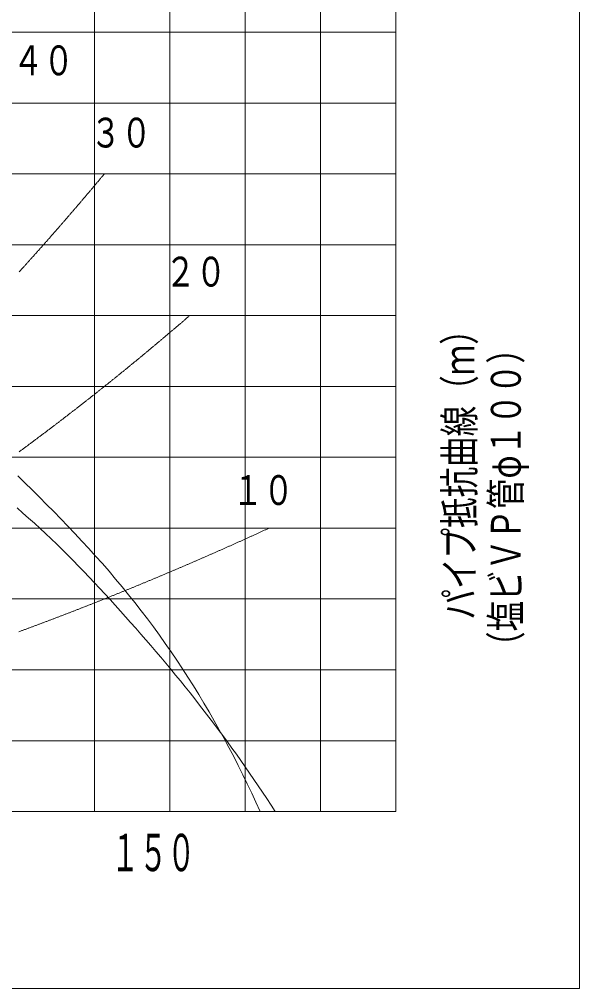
# Model space of a CAD drawing. Units: millimetres on the paper. Extents: x -305 to 305, y -152 to 152.
# Drawn here: x -183.1 to -147, y -30.1 to 32.3 of the extents above; entities that cross this region are included whole.
import ezdxf
from ezdxf.enums import TextEntityAlignment as Align

# ---------------------------------------------------------------- set-up
doc = ezdxf.new("R2010")
doc.units = ezdxf.units.MM
doc.linetypes.add('LONG_DASHED2', pattern=[13, 12, -1])
doc.layers.add('0-0_PV', color=7, linetype='Continuous', lineweight=9)
doc.styles.add('ＭＳ ゴシック', font='')
doc.styles.get('ＭＳ ゴシック').set_extended_font_data('MS Gothic')

msp = doc.modelspace()

# ---------------------------------------------------------------- linework, layer by layer
at = {"layer": '0-0_PV'}
for p, q in [((-147.023, 83.866), (-147.023, -30.134)), ((-178.23, 49.666), (-178.23, -18.734)), ((-173.385, 49.666), (-173.385, -18.734)), ((-168.54, 49.666), (-168.54, -18.734)), ((-163.695, 49.666), (-163.695, -18.734)), ((-158.85, 49.666), (-158.85, -18.734)), ((-246.06, 31.426), (-158.85, 31.426)), ((-246.06, 26.866), (-158.85, 26.866)), ((-246.06, 22.306), (-158.85, 22.306)), ((-246.06, 17.746), (-158.85, 17.746)), ((-246.06, 13.186), (-158.85, 13.186)), ((-246.06, 8.626), (-158.85, 8.626)), ((-246.06, 4.066), (-158.85, 4.066)), ((-246.06, -0.494), (-158.85, -0.494)), ((-246.06, -5.054), (-158.85, -5.054)), ((-246.06, -9.614), (-158.85, -9.614)), ((-246.06, -14.174), (-158.85, -14.174)), ((-246.06, -18.734), (-158.85, -18.734)), ((-261.023, -30.134), (-147.023, -30.134))]:
    msp.add_line(p, q, dxfattribs=at)
for points in [[(-178.473, 21.254), (-178.439, 21.293), (-178.406, 21.333), (-178.372, 21.372), (-178.339, 21.412), (-178.306, 21.451), (-178.273, 21.491), (-178.239, 21.53), (-178.206, 21.57), (-178.173, 21.609), (-178.139, 21.649), (-178.106, 21.689), (-178.073, 21.728), (-178.04, 21.768), (-178.006, 21.807), (-177.973, 21.847), (-177.94, 21.886), (-177.907, 21.926), (-177.873, 21.966), (-177.84, 22.005), (-177.807, 22.045), (-177.774, 22.085), (-177.741, 22.124), (-177.708, 22.164), (-177.674, 22.204), (-177.641, 22.243), (-177.608, 22.283), (-177.575, 22.323), (-177.575, 22.323)], [(-179.781, 19.72), (-179.748, 19.759), (-179.714, 19.798), (-179.68, 19.838), (-179.646, 19.877), (-179.613, 19.916), (-179.579, 19.955), (-179.545, 19.994), (-179.512, 20.034), (-179.478, 20.073), (-179.444, 20.112), (-179.411, 20.151), (-179.377, 20.191), (-179.343, 20.23), (-179.31, 20.269), (-179.276, 20.308), (-179.243, 20.348), (-179.209, 20.387), (-179.175, 20.426), (-179.142, 20.466), (-179.108, 20.505), (-179.075, 20.544), (-179.041, 20.584), (-179.008, 20.623), (-178.974, 20.662), (-178.941, 20.702), (-178.907, 20.741), (-178.874, 20.781), (-178.84, 20.82), (-178.807, 20.859), (-178.773, 20.899), (-178.74, 20.938), (-178.706, 20.978), (-178.673, 21.017), (-178.64, 21.056), (-178.606, 21.096), (-178.573, 21.135), (-178.539, 21.175), (-178.506, 21.214), (-178.473, 21.254)], [(-181.105, 18.199), (-181.071, 18.238), (-181.037, 18.277), (-181.003, 18.316), (-180.968, 18.355), (-180.934, 18.394), (-180.9, 18.433), (-180.866, 18.471), (-180.832, 18.51), (-180.798, 18.549), (-180.764, 18.588), (-180.73, 18.627), (-180.696, 18.666), (-180.662, 18.705), (-180.628, 18.744), (-180.594, 18.783), (-180.56, 18.822), (-180.526, 18.861), (-180.492, 18.9), (-180.458, 18.939), (-180.424, 18.978), (-180.39, 19.017), (-180.356, 19.056), (-180.322, 19.095), (-180.289, 19.134), (-180.255, 19.173), (-180.221, 19.212), (-180.187, 19.251), (-180.153, 19.29), (-180.119, 19.329), (-180.085, 19.368), (-180.052, 19.407), (-180.018, 19.446), (-179.984, 19.485), (-179.95, 19.524), (-179.916, 19.564), (-179.883, 19.603), (-179.849, 19.642), (-179.815, 19.681), (-179.781, 19.72)], [(-182.444, 16.692), (-182.41, 16.731), (-182.375, 16.769), (-182.34, 16.808), (-182.306, 16.846), (-182.271, 16.885), (-182.237, 16.923), (-182.203, 16.962), (-182.168, 17), (-182.134, 17.039), (-182.099, 17.077), (-182.065, 17.116), (-182.03, 17.155), (-181.996, 17.193), (-181.962, 17.232), (-181.927, 17.27), (-181.893, 17.309), (-181.858, 17.348), (-181.824, 17.386), (-181.79, 17.425), (-181.755, 17.463), (-181.721, 17.502), (-181.687, 17.541), (-181.652, 17.579), (-181.618, 17.618), (-181.584, 17.657), (-181.55, 17.696), (-181.515, 17.734), (-181.481, 17.773), (-181.447, 17.812), (-181.413, 17.85), (-181.378, 17.889), (-181.344, 17.928), (-181.31, 17.967), (-181.276, 18.005), (-181.242, 18.044), (-181.207, 18.083), (-181.173, 18.122), (-181.139, 18.161), (-181.105, 18.199)], [(-183.067, 16.001), (-183.033, 16.04), (-182.998, 16.078), (-182.963, 16.116), (-182.929, 16.155), (-182.894, 16.193), (-182.859, 16.231), (-182.825, 16.27), (-182.79, 16.308), (-182.755, 16.347), (-182.721, 16.385), (-182.686, 16.423), (-182.651, 16.462), (-182.617, 16.5), (-182.582, 16.539), (-182.548, 16.577), (-182.513, 16.615), (-182.479, 16.654), (-182.444, 16.692)], [(-173.114, 12.319), (-173.076, 12.351), (-173.038, 12.384), (-173, 12.416), (-172.962, 12.448), (-172.924, 12.481), (-172.886, 12.513), (-172.848, 12.546), (-172.81, 12.578), (-172.772, 12.611), (-172.734, 12.643), (-172.696, 12.676), (-172.658, 12.708), (-172.62, 12.741), (-172.582, 12.773), (-172.544, 12.806), (-172.506, 12.839), (-172.468, 12.871), (-172.431, 12.904), (-172.393, 12.936), (-172.355, 12.969), (-172.317, 13.002), (-172.279, 13.034), (-172.241, 13.067), (-172.203, 13.099), (-172.165, 13.132), (-172.127, 13.165), (-172.09, 13.197)], [(-174.605, 11.062), (-174.567, 11.094), (-174.529, 11.126), (-174.49, 11.158), (-174.452, 11.19), (-174.414, 11.222), (-174.375, 11.255), (-174.337, 11.287), (-174.299, 11.319), (-174.26, 11.351), (-174.222, 11.383), (-174.184, 11.415), (-174.145, 11.447), (-174.107, 11.479), (-174.069, 11.512), (-174.03, 11.544), (-173.992, 11.576), (-173.954, 11.608), (-173.916, 11.64), (-173.877, 11.673), (-173.839, 11.705), (-173.801, 11.737), (-173.763, 11.769), (-173.725, 11.801), (-173.686, 11.834), (-173.648, 11.866), (-173.61, 11.898), (-173.572, 11.931), (-173.534, 11.963), (-173.496, 11.995), (-173.457, 12.027), (-173.419, 12.06), (-173.381, 12.092), (-173.343, 12.124), (-173.305, 12.157), (-173.267, 12.189), (-173.229, 12.222), (-173.191, 12.254), (-173.152, 12.286), (-173.114, 12.319)], [(-176.109, 9.821), (-176.071, 9.853), (-176.032, 9.884), (-175.993, 9.916), (-175.955, 9.948), (-175.916, 9.979), (-175.877, 10.011), (-175.839, 10.043), (-175.8, 10.074), (-175.761, 10.106), (-175.723, 10.138), (-175.684, 10.17), (-175.645, 10.201), (-175.607, 10.233), (-175.568, 10.265), (-175.529, 10.297), (-175.491, 10.328), (-175.452, 10.36), (-175.414, 10.392), (-175.375, 10.424), (-175.337, 10.456), (-175.298, 10.487), (-175.259, 10.519), (-175.221, 10.551), (-175.182, 10.583), (-175.144, 10.615), (-175.105, 10.647), (-175.067, 10.679), (-175.028, 10.711), (-174.99, 10.743), (-174.951, 10.774), (-174.913, 10.806), (-174.874, 10.838), (-174.836, 10.87), (-174.798, 10.902), (-174.759, 10.934), (-174.721, 10.966), (-174.682, 10.998), (-174.644, 11.03), (-174.605, 11.062)], [(-177.626, 8.596), (-177.587, 8.627), (-177.548, 8.659), (-177.509, 8.69), (-177.47, 8.721), (-177.431, 8.752), (-177.392, 8.783), (-177.353, 8.815), (-177.314, 8.846), (-177.275, 8.877), (-177.236, 8.909), (-177.197, 8.94), (-177.158, 8.971), (-177.119, 9.003), (-177.08, 9.034), (-177.041, 9.065), (-177.003, 9.097), (-176.964, 9.128), (-176.925, 9.159), (-176.886, 9.191), (-176.847, 9.222), (-176.808, 9.254), (-176.769, 9.285), (-176.73, 9.317), (-176.691, 9.348), (-176.653, 9.38), (-176.614, 9.411), (-176.575, 9.442), (-176.536, 9.474), (-176.497, 9.505), (-176.458, 9.537), (-176.42, 9.569), (-176.381, 9.6), (-176.342, 9.632), (-176.303, 9.663), (-176.264, 9.695), (-176.226, 9.726), (-176.187, 9.758), (-176.148, 9.79), (-176.109, 9.821)], [(-179.157, 7.388), (-179.117, 7.418), (-179.078, 7.449), (-179.038, 7.48), (-178.999, 7.511), (-178.96, 7.542), (-178.92, 7.572), (-178.881, 7.603), (-178.842, 7.634), (-178.802, 7.665), (-178.763, 7.696), (-178.724, 7.727), (-178.684, 7.758), (-178.645, 7.789), (-178.606, 7.819), (-178.567, 7.85), (-178.527, 7.881), (-178.488, 7.912), (-178.449, 7.943), (-178.41, 7.974), (-178.37, 8.005), (-178.331, 8.036), (-178.292, 8.067), (-178.253, 8.098), (-178.213, 8.129), (-178.174, 8.16), (-178.135, 8.191), (-178.096, 8.222), (-178.057, 8.254), (-178.018, 8.285), (-177.978, 8.316), (-177.939, 8.347), (-177.9, 8.378), (-177.861, 8.409), (-177.822, 8.44), (-177.783, 8.471), (-177.744, 8.503), (-177.705, 8.534), (-177.666, 8.565), (-177.626, 8.596)], [(-180.7, 6.196), (-180.661, 6.226), (-180.621, 6.257), (-180.581, 6.287), (-180.541, 6.317), (-180.502, 6.348), (-180.462, 6.378), (-180.422, 6.409), (-180.383, 6.439), (-180.343, 6.469), (-180.303, 6.5), (-180.264, 6.53), (-180.224, 6.561), (-180.184, 6.591), (-180.145, 6.622), (-180.105, 6.652), (-180.065, 6.683), (-180.026, 6.713), (-179.986, 6.744), (-179.947, 6.774), (-179.907, 6.805), (-179.867, 6.835), (-179.828, 6.866), (-179.788, 6.897), (-179.749, 6.927), (-179.709, 6.958), (-179.67, 6.988), (-179.63, 7.019), (-179.591, 7.05), (-179.551, 7.08), (-179.512, 7.111), (-179.472, 7.142), (-179.433, 7.172), (-179.393, 7.203), (-179.354, 7.234), (-179.314, 7.265), (-179.275, 7.295), (-179.236, 7.326), (-179.196, 7.357), (-179.157, 7.388)], [(-182.257, 5.022), (-182.217, 5.052), (-182.177, 5.082), (-182.137, 5.112), (-182.097, 5.142), (-182.057, 5.172), (-182.017, 5.202), (-181.977, 5.232), (-181.937, 5.262), (-181.897, 5.292), (-181.857, 5.322), (-181.817, 5.352), (-181.777, 5.382), (-181.737, 5.412), (-181.697, 5.442), (-181.657, 5.472), (-181.617, 5.502), (-181.577, 5.532), (-181.537, 5.562), (-181.497, 5.592), (-181.457, 5.622), (-181.417, 5.652), (-181.377, 5.682), (-181.337, 5.712), (-181.298, 5.743), (-181.258, 5.773), (-181.218, 5.803), (-181.178, 5.833), (-181.138, 5.863), (-181.098, 5.893), (-181.058, 5.924), (-181.019, 5.954), (-180.979, 5.984), (-180.939, 6.014), (-180.899, 6.045), (-180.859, 6.075), (-180.82, 6.105), (-180.78, 6.135), (-180.74, 6.166), (-180.7, 6.196)], [(-183.061, 4.428), (-183.021, 4.457), (-182.981, 4.487), (-182.94, 4.517), (-182.9, 4.546), (-182.86, 4.576), (-182.82, 4.606), (-182.779, 4.635), (-182.739, 4.665), (-182.699, 4.695), (-182.659, 4.724), (-182.619, 4.754), (-182.578, 4.784), (-182.538, 4.814), (-182.498, 4.843), (-182.458, 4.873), (-182.418, 4.903), (-182.378, 4.933), (-182.338, 4.963), (-182.298, 4.993), (-182.257, 5.022)], [(-182.225, 1.962), (-182.692, 2.421), (-183.161, 2.877)], [(-167.571, -18.734), (-167.839, -18.137), (-168.113, -17.543), (-168.393, -16.952), (-168.679, -16.363), (-168.972, -15.778), (-169.27, -15.195), (-169.574, -14.616), (-169.884, -14.039), (-170.2, -13.466), (-170.521, -12.895), (-170.849, -12.328), (-171.182, -11.764), (-171.52, -11.204), (-171.864, -10.647), (-172.214, -10.093), (-172.57, -9.543), (-172.931, -8.997), (-173.298, -8.455), (-173.67, -7.917), (-174.049, -7.383), (-174.433, -6.853), (-174.823, -6.327), (-175.219, -5.806), (-175.62, -5.29), (-176.028, -4.778), (-176.442, -4.272), (-176.861, -3.77), (-177.285, -3.272), (-177.715, -2.779), (-178.149, -2.289), (-178.588, -1.804), (-179.031, -1.322), (-179.478, -0.844), (-179.929, -0.369), (-180.383, 0.102), (-180.839, 0.571), (-181.299, 1.037), (-181.761, 1.501), (-182.225, 1.962)], [(-168.19, -1.04), (-168.146, -1.02), (-168.101, -1), (-168.057, -0.98), (-168.012, -0.959), (-167.968, -0.939), (-167.923, -0.919), (-167.878, -0.898), (-167.834, -0.878), (-167.789, -0.858), (-167.745, -0.837), (-167.7, -0.817), (-167.656, -0.797), (-167.611, -0.776), (-167.567, -0.756), (-167.522, -0.736), (-167.478, -0.715), (-167.433, -0.695), (-167.389, -0.674), (-167.344, -0.654), (-167.3, -0.634), (-167.255, -0.613), (-167.211, -0.593), (-167.166, -0.572), (-167.122, -0.552), (-167.078, -0.531), (-167.033, -0.511), (-166.989, -0.49)], [(-169.932, -1.823), (-169.887, -1.803), (-169.842, -1.783), (-169.798, -1.763), (-169.753, -1.743), (-169.708, -1.723), (-169.663, -1.704), (-169.619, -1.684), (-169.574, -1.664), (-169.529, -1.644), (-169.485, -1.624), (-169.44, -1.604), (-169.395, -1.584), (-169.35, -1.564), (-169.306, -1.544), (-169.261, -1.524), (-169.216, -1.504), (-169.172, -1.484), (-169.127, -1.464), (-169.082, -1.444), (-169.038, -1.424), (-168.993, -1.403), (-168.949, -1.383), (-168.904, -1.363), (-168.859, -1.343), (-168.815, -1.323), (-168.77, -1.303), (-168.725, -1.283), (-168.681, -1.263), (-168.636, -1.243), (-168.592, -1.222), (-168.547, -1.202), (-168.502, -1.182), (-168.458, -1.162), (-168.413, -1.142), (-168.369, -1.121), (-168.324, -1.101), (-168.279, -1.081), (-168.235, -1.061), (-168.19, -1.04)], [(-171.68, -2.591), (-171.635, -2.571), (-171.59, -2.552), (-171.545, -2.532), (-171.5, -2.512), (-171.455, -2.493), (-171.41, -2.473), (-171.365, -2.454), (-171.321, -2.434), (-171.276, -2.415), (-171.231, -2.395), (-171.186, -2.376), (-171.141, -2.356), (-171.096, -2.336), (-171.051, -2.317), (-171.007, -2.297), (-170.962, -2.277), (-170.917, -2.258), (-170.872, -2.238), (-170.827, -2.218), (-170.782, -2.199), (-170.738, -2.179), (-170.693, -2.159), (-170.648, -2.14), (-170.603, -2.12), (-170.558, -2.1), (-170.514, -2.08), (-170.469, -2.061), (-170.424, -2.041), (-170.379, -2.021), (-170.334, -2.001), (-170.29, -1.982), (-170.245, -1.962), (-170.2, -1.942), (-170.155, -1.922), (-170.111, -1.902), (-170.066, -1.883), (-170.021, -1.863), (-169.976, -1.843), (-169.932, -1.823)], [(-173.434, -3.343), (-173.389, -3.324), (-173.344, -3.305), (-173.299, -3.286), (-173.254, -3.267), (-173.209, -3.247), (-173.164, -3.228), (-173.119, -3.209), (-173.074, -3.19), (-173.029, -3.171), (-172.984, -3.152), (-172.939, -3.132), (-172.894, -3.113), (-172.849, -3.094), (-172.804, -3.075), (-172.759, -3.055), (-172.714, -3.036), (-172.669, -3.017), (-172.624, -2.998), (-172.579, -2.978), (-172.534, -2.959), (-172.489, -2.94), (-172.444, -2.92), (-172.399, -2.901), (-172.354, -2.882), (-172.309, -2.862), (-172.264, -2.843), (-172.219, -2.824), (-172.174, -2.804), (-172.129, -2.785), (-172.084, -2.766), (-172.039, -2.746), (-171.994, -2.727), (-171.949, -2.707), (-171.904, -2.688), (-171.859, -2.668), (-171.814, -2.649), (-171.77, -2.629), (-171.725, -2.61), (-171.68, -2.591)], [(-175.195, -4.08), (-175.15, -4.062), (-175.105, -4.043), (-175.06, -4.024), (-175.014, -4.005), (-174.969, -3.987), (-174.924, -3.968), (-174.879, -3.949), (-174.834, -3.93), (-174.788, -3.912), (-174.743, -3.893), (-174.698, -3.874), (-174.653, -3.855), (-174.608, -3.836), (-174.562, -3.817), (-174.517, -3.799), (-174.472, -3.78), (-174.427, -3.761), (-174.382, -3.742), (-174.337, -3.723), (-174.291, -3.704), (-174.246, -3.685), (-174.201, -3.666), (-174.156, -3.647), (-174.111, -3.628), (-174.066, -3.609), (-174.021, -3.591), (-173.975, -3.572), (-173.93, -3.553), (-173.885, -3.534), (-173.84, -3.515), (-173.795, -3.496), (-173.75, -3.477), (-173.705, -3.457), (-173.66, -3.438), (-173.615, -3.419), (-173.569, -3.4), (-173.524, -3.381), (-173.479, -3.362), (-173.434, -3.343)], [(-176.963, -4.802), (-176.917, -4.784), (-176.872, -4.766), (-176.826, -4.747), (-176.781, -4.729), (-176.736, -4.71), (-176.69, -4.692), (-176.645, -4.674), (-176.6, -4.655), (-176.554, -4.637), (-176.509, -4.619), (-176.464, -4.6), (-176.418, -4.582), (-176.373, -4.563), (-176.327, -4.545), (-176.282, -4.526), (-176.237, -4.508), (-176.191, -4.489), (-176.146, -4.471), (-176.101, -4.452), (-176.056, -4.434), (-176.01, -4.415), (-175.965, -4.397), (-175.92, -4.378), (-175.874, -4.36), (-175.829, -4.341), (-175.784, -4.323), (-175.738, -4.304), (-175.693, -4.285), (-175.648, -4.267), (-175.603, -4.248), (-175.557, -4.23), (-175.512, -4.211), (-175.467, -4.192), (-175.421, -4.174), (-175.376, -4.155), (-175.331, -4.136), (-175.286, -4.118), (-175.24, -4.099), (-175.195, -4.08)], [(-178.736, -5.508), (-178.691, -5.49), (-178.645, -5.472), (-178.6, -5.454), (-178.554, -5.437), (-178.509, -5.419), (-178.463, -5.401), (-178.418, -5.383), (-178.372, -5.365), (-178.327, -5.347), (-178.281, -5.329), (-178.235, -5.311), (-178.19, -5.293), (-178.144, -5.275), (-178.099, -5.257), (-178.053, -5.239), (-178.008, -5.22), (-177.962, -5.202), (-177.917, -5.184), (-177.871, -5.166), (-177.826, -5.148), (-177.781, -5.13), (-177.735, -5.112), (-177.69, -5.094), (-177.644, -5.076), (-177.599, -5.057), (-177.553, -5.039), (-177.508, -5.021), (-177.462, -5.003), (-177.417, -4.985), (-177.371, -4.966), (-177.326, -4.948), (-177.281, -4.93), (-177.235, -4.912), (-177.19, -4.894), (-177.144, -4.875), (-177.099, -4.857), (-177.053, -4.839), (-177.008, -4.82), (-176.963, -4.802)], [(-180.516, -6.198), (-180.471, -6.181), (-180.425, -6.163), (-180.379, -6.146), (-180.334, -6.128), (-180.288, -6.111), (-180.242, -6.093), (-180.196, -6.076), (-180.151, -6.058), (-180.105, -6.041), (-180.059, -6.023), (-180.014, -6.005), (-179.968, -5.988), (-179.922, -5.97), (-179.877, -5.953), (-179.831, -5.935), (-179.785, -5.917), (-179.74, -5.9), (-179.694, -5.882), (-179.648, -5.864), (-179.603, -5.846), (-179.557, -5.829), (-179.512, -5.811), (-179.466, -5.793), (-179.42, -5.776), (-179.375, -5.758), (-179.329, -5.74), (-179.283, -5.722), (-179.238, -5.705), (-179.192, -5.687), (-179.147, -5.669), (-179.101, -5.651), (-179.055, -5.633), (-179.01, -5.615), (-178.964, -5.598), (-178.919, -5.58), (-178.873, -5.562), (-178.828, -5.544), (-178.782, -5.526), (-178.736, -5.508)], [(-182.303, -6.872), (-182.257, -6.855), (-182.211, -6.838), (-182.165, -6.821), (-182.119, -6.804), (-182.073, -6.787), (-182.027, -6.77), (-181.982, -6.753), (-181.936, -6.735), (-181.89, -6.718), (-181.844, -6.701), (-181.798, -6.684), (-181.752, -6.667), (-181.707, -6.65), (-181.661, -6.632), (-181.615, -6.615), (-181.569, -6.598), (-181.523, -6.581), (-181.477, -6.563), (-181.432, -6.546), (-181.386, -6.529), (-181.34, -6.512), (-181.294, -6.494), (-181.248, -6.477), (-181.203, -6.46), (-181.157, -6.442), (-181.111, -6.425), (-181.065, -6.408), (-181.02, -6.39), (-180.974, -6.373), (-180.928, -6.355), (-180.882, -6.338), (-180.837, -6.321), (-180.791, -6.303), (-180.745, -6.286), (-180.699, -6.268), (-180.654, -6.251), (-180.608, -6.233), (-180.562, -6.216), (-180.516, -6.198)], [(-183.083, -7.161), (-183.037, -7.144), (-182.991, -7.127), (-182.945, -7.11), (-182.899, -7.093), (-182.853, -7.076), (-182.807, -7.06), (-182.762, -7.043), (-182.716, -7.026), (-182.67, -7.009), (-182.624, -6.992), (-182.578, -6.975), (-182.532, -6.958), (-182.486, -6.941), (-182.44, -6.924), (-182.394, -6.907), (-182.348, -6.889), (-182.303, -6.872)]]:
    msp.add_lwpolyline(points, dxfattribs=at)
at = {"layer": '0-0_PV', "linetype": 'LONG_DASHED2'}
for points in [[(-183.206, 0.804), (-182.831, 0.481), (-182.459, 0.154), (-182.091, -0.175), (-181.725, -0.509), (-181.363, -0.845), (-181.004, -1.186), (-180.649, -1.529), (-180.296, -1.875), (-179.946, -2.225), (-179.598, -2.576), (-179.253, -2.931), (-178.91, -3.287), (-178.569, -3.646), (-178.23, -4.006), (-177.893, -4.368), (-177.557, -4.731), (-177.223, -5.096), (-176.89, -5.461)], [(-176.89, -5.461), (-176.558, -5.828), (-176.228, -6.196), (-175.899, -6.565), (-175.572, -6.936), (-175.246, -7.308), (-174.921, -7.681), (-174.598, -8.055), (-174.277, -8.431), (-173.957, -8.808), (-173.639, -9.187), (-173.323, -9.567), (-173.008, -9.948), (-172.695, -10.331), (-172.384, -10.715), (-172.075, -11.101), (-171.768, -11.489), (-171.463, -11.878), (-171.159, -12.268), (-170.858, -12.661), (-170.559, -13.054), (-170.262, -13.45), (-169.967, -13.847), (-169.674, -14.245), (-169.384, -14.646), (-169.096, -15.048), (-168.81, -15.451), (-168.526, -15.856), (-168.245, -16.263), (-167.965, -16.671), (-167.688, -17.081), (-167.413, -17.492), (-167.141, -17.904), (-166.87, -18.318), (-166.602, -18.734), (-166.602, -18.734)]]:
    msp.add_lwpolyline(points, dxfattribs=at)

# ---------------------------------------------------------------- texts
at = {"layer": '0-0_PV', "style": 'ＭＳ ゴシック'}
for s, height, width, p in [('４０', 1.921, 0.75, (-183.477, 28.08)), ('３０', 1.921, 0.75, (-178.481, 23.429)), ('２０', 1.921, 0.75, (-173.678, 14.48)), ('１０', 1.921, 0.75, (-169.339, 0.421)), ('１５０', 2.405, 0.55, (-177.151, -23.296))]:
    msp.add_text(s, height=height, dxfattribs=dict(at, width=width)).set_placement(p, align=Align.BOTTOM_LEFT)
at = {"layer": '0-0_PV', "style": 'ＭＳ ゴシック', "width": 0.75}
for s, height, p in [('\u3000パイプ抵抗曲線（ｍ）', 1.921, (-153.218, -8.342)), ('（塩ビＶＰ管φ１００）', 1.924, (-150.227, -9.11))]:
    msp.add_text(s, height=height, rotation=90, dxfattribs=at).set_placement(p, align=Align.BOTTOM_LEFT)

doc.saveas('drawing.dxf')
